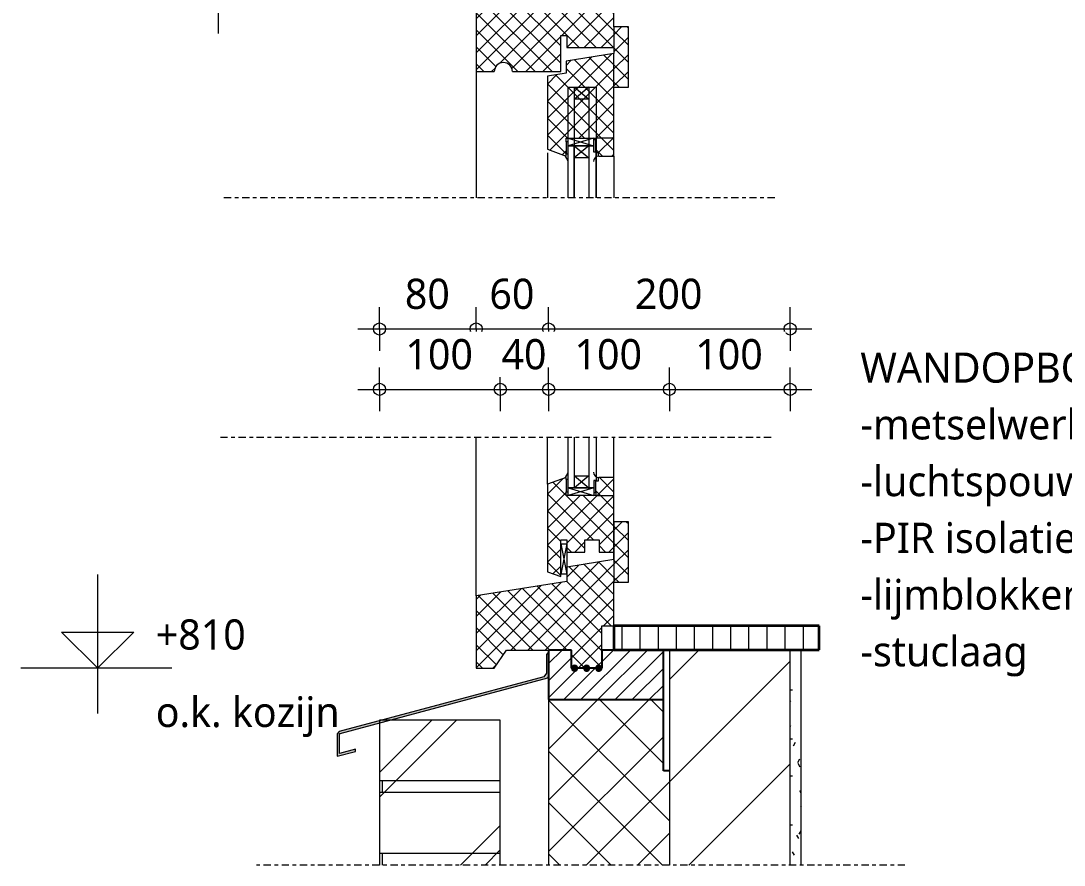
# Model space of a CAD drawing. Header units: millimetres. Extents: x 643 to 4393, y 1314 to 3532.
# Drawn here: x 2067 to 2931, y 1856 to 2555 of the extents above; entities that cross this region are included whole.
import ezdxf

# ---------------------------------------------------------------- set-up
doc = ezdxf.new("R2010")
doc.units = ezdxf.units.MM
doc.linetypes.add('MV_center', pattern=[15, 6, -3, 3, -3])
doc.linetypes.add('MV_hidden', pattern=[3.75, 2.5, -1.25])
for name, color, linetype, lineweight in [('A-ANNO-DIMS', 211, 'Continuous', 13), ('A-ANNO-DIMS-10', 211, 'Continuous', 13), ('A-DETL', 90, 'Continuous', 13), ('A-DETL-GENF', 92, 'Continuous', 18), ('G-ANNO-TEXT', 231, 'Continuous', 13)]:
    doc.layers.add(name, color=color, linetype=linetype, lineweight=lineweight)
doc.styles.add('Segoe UI', font='segoeui.ttf', dxfattribs={"height": 25})
doc.styles.add('Segoe UI_B', font='segoeui.ttf', dxfattribs={"height": 25})
doc.dimstyles.new('2_5_mm', dxfattribs={"dimscale": 304.8, "dimtxt": 26.184099, "dimasz": 0.032808, "dimexe": 0.059055, "dimexo": 0.0625, "dimgap": 0.029528, "dimtad": 1, "dimdec": 0, "dimzin": 0, "dimdsep": 46, "dimtxsty": 'Segoe UI', "dimblk1": 'DOTBLANK', "dimblk2": 'DOTBLANK', "dimsah": 1, "dimcen": 0.09, "dimdle": 0.059055, "dimazin": 0, "dimtfac": 1, "dimtdec": 4, "dimtix": 1, "dimtmove": 0, "dimatfit": 3, "dimfxl": 0.059055, "dimfxlon": 1, "dimtvp": 1, "dimtfill": 1, "dimtolj": 1, "dimtzin": 0, "dimarcsym": 2})
pattern_1 = [(45, (0, 0), (-7.071068, 7.071068), []), (135, (0, 0), (-7.071068, -7.071068), [])]

# ---------------------------------------------------------------- blocks, each defined once
blk = doc.blocks.new('31 dubbel_glas - Type 1-3439601-Drafting 1')
at = {"layer": 'A-DETL-GENF', "lineweight": 13}
for p, q in [((0, 0), (0, 21)), ((5.65, 23), (43.25, 23)), ((0, 17), (43.25, 17)), ((0, 5), (10, 17)), ((0, 17), (10, 5)), ((10, 17), (10, 5)), ((43.25, 5), (0, 5)), ((43.25, 0), (6.82, 0))]:
    blk.add_line(p, q, dxfattribs=at)
blk = doc.blocks.new('NLRS_33_DI_sparing - Type 1-5081186-Drafting 1')
at = {"layer": 'A-DETL-GENF'}
for p, q in [((0, 6.35), (21, 6.35)), ((0, 3.18), (0, 6.35)), ((0, 6.35), (21, 0)), ((21, 6.35), (0, 0)), ((21, 0), (0, 0)), ((21, 6.35), (21, 4.81))]:
    blk.add_line(p, q, dxfattribs=at)
blk = doc.blocks.new('41 roval toscaan1 - Type 1-5081187-Drafting 1')
at = {"layer": 'A-DETL-GENF'}
blk.add_hatch(color=256, dxfattribs=at).paths.add_polyline_path([(0.41, -20), (15.41, -15.98), (15.41, -14.17), (2.16, -17.72), (2.16, -2.11), (2.9, -1.15), (174.67, 44.88), (175.41, 45.85), (175.41, 65.55), (174.4, 65.28), (173.66, 64.31), (173.66, 48.72), (171.44, 45.83), (1.9, 0.4), (0.41, -1.54)])
for p, q in [((174.4, 65.28), (173.66, 64.31)), ((173.66, 64.31), (173.66, 48.72)), ((175.41, 65.55), (174.4, 65.28)), ((171.44, 45.83), (1.9, 0.4)), ((2.9, -1.15), (174.67, 44.88)), ((173.66, 48.72), (171.44, 45.83)), ((174.67, 44.88), (175.41, 45.85)), ((1.9, 0.4), (0.41, -1.54)), ((0.41, -1.54), (0.41, -20)), ((2.16, -2.11), (2.9, -1.15)), ((2.16, -17.72), (2.16, -2.11)), ((0.41, -20), (15.41, -15.98)), ((15.41, -14.17), (2.16, -17.72)), ((15.41, -15.98), (15.41, -14.17))]:
    blk.add_line(p, q, dxfattribs=at)
blk = doc.blocks.new('31 dubbel_glas - Type 1-3439612-Drafting 1')
at = {"layer": 'A-DETL-GENF', "lineweight": 13}
for p, q in [((0, 23), (91.66, 23)), ((0, 0), (0, 23)), ((289.61, 23), (326.1, 23)), ((331.75, 21), (331.75, 0)), ((0, 17), (91.66, 17)), ((0, 5), (10, 17)), ((0, 17), (10, 5)), ((10, 17), (10, 5)), ((289.61, 17), (331.75, 17)), ((321.75, 5), (321.75, 17)), ((321.75, 17), (331.75, 5)), ((321.75, 5), (331.75, 17)), ((91.66, 5), (0, 5)), ((91.66, 0), (0, 0)), ((331.75, 5), (289.61, 5)), ((324.9, 0), (289.61, 0))]:
    blk.add_line(p, q, dxfattribs=at)
blk = doc.blocks.new('NLRS_33_DI_sparing - Type 1-V3-Drafting 1')
at = {"layer": 'A-DETL-GENF'}
for p, q in [((0, 6.35), (21, 6.35)), ((0, 6.35), (21, 0)), ((21, 6.35), (0, 0)), ((0, 0), (0, 3.2)), ((21, 0), (0, 0)), ((21, 2.55), (21, 0))]:
    blk.add_line(p, q, dxfattribs=at)
blk = doc.blocks.new('Repeating Detail - 00 g lijmbolletje s e-V4-Drafting 1')
at = {"layer": 'A-DETL-GENF'}
for points in [[(-20, 2.5), (-20.65, 2.41), (-21.25, 2.17), (-21.77, 1.77), (-22.17, 1.25), (-22.41, 0.65), (-22.5, 0), (-22.41, -0.65), (-22.17, -1.25), (-21.77, -1.77), (-21.25, -2.17), (-20.65, -2.41), (-20, -2.5), (-19.35, -2.41), (-18.75, -2.17), (-18.23, -1.77), (-17.83, -1.25), (-17.59, -0.65), (-17.5, 0), (-17.59, 0.65), (-17.83, 1.25), (-18.23, 1.77), (-18.75, 2.17), (-19.35, 2.41)], [(-10, 2.5), (-10.65, 2.41), (-11.37, 2.07), (-11.77, 1.77), (-12.17, 1.25), (-12.41, 0.65), (-12.5, 0), (-12.41, -0.65), (-12.17, -1.25), (-11.77, -1.77), (-11.25, -2.17), (-10.65, -2.41), (-10, -2.5), (-9.35, -2.41), (-8.75, -2.17), (-8.23, -1.77), (-7.83, -1.25), (-7.59, -0.65), (-7.5, 0), (-7.59, 0.65), (-7.83, 1.25), (-8.23, 1.77), (-8.75, 2.17), (-9.35, 2.41)], [(0, 2.5), (-0.65, 2.41), (-1.37, 2.07), (-1.77, 1.77), (-2.17, 1.25), (-2.41, 0.65), (-2.5, 0), (-2.41, -0.65), (-2.17, -1.25), (-1.77, -1.77), (-1.25, -2.17), (-0.65, -2.41), (0, -2.5), (0.65, -2.41), (1.25, -2.17), (1.77, -1.77), (2.17, -1.25), (2.41, -0.65), (2.5, 0), (2.41, 0.65), (2.17, 1.25), (1.77, 1.77), (1.25, 2.17), (0.65, 2.41)]]:
    blk.add_hatch(color=256, dxfattribs=at).paths.add_polyline_path(points)
for centre, start, end in [((-20, 0), 360, 180), ((-20, 0), 180, 360), ((-10, 0), 360, 180), ((-10, 0), 180, 360), ((0, 0), 360, 180), ((0, 0), 180, 360)]:
    blk.add_arc(centre, 2.5, start, end, dxfattribs=at)
blk = doc.blocks.new('NLRS_00_DI_maskeer - Type 1-5081183-Drafting 1')
at = {"layer": 'A-DETL-GENF', "linetype": 'MV_center'}
blk.add_line((358.96, 0), (-100, 0), dxfattribs=at)
blk = doc.blocks.new('NLRS_00_DI_maskeer - Type 1-5081184-Drafting 1')
at = {"layer": 'A-DETL-GENF', "linetype": 'MV_center'}
blk.add_line((-100, 0), (358.96, 0), dxfattribs=at)
blk = doc.blocks.new('00_maskeer1 - Type 1-5081188-Drafting 1')
at = {"layer": 'A-DETL-GENF', "linetype": 'MV_center'}
blk.add_line((-100, 0), (439, 0), dxfattribs=at)
blk = doc.blocks.new('Repeating Detail - Type 1 waalformaat 2-V9-Drafting 1')
at = {"layer": 'A-DETL-GENF'}
for p, q in [((0, 120), (100, 120)), ((0, 60), (0, 120)), ((100, 120), (100, 70)), ((100, 70), (0, 70)), ((97.5, 60), (97.5, 70)), ((0, 60), (100, 60)), ((0, 0), (0, 60)), ((100, 60), (100, 10)), ((100, 10), (0, 10)), ((97.5, 0), (97.5, 10))]:
    blk.add_line(p, q, dxfattribs=at)
blk = doc.blocks.new('DIMBLOCK9-Drafting 1')
at = {"layer": 'A-ANNO-DIMS-10'}
for p, q in [((2364.12, 2300.35), (2364.12, 2318.35)), ((2444.12, 2300.35), (2444.12, 2318.35)), ((2346.12, 2300.35), (2444.12, 2300.35)), ((2364.12, 2300.35), (2364.12, 2282.35)), ((2444.12, 2300.35), (2444.12, 2282.35))]:
    blk.add_line(p, q, dxfattribs=at)
for centre in [(2364.12, 2300.35), (2444.12, 2300.35)]:
    blk.add_circle(centre, 5, dxfattribs=at)
at = {"layer": 'A-ANNO-DIMS-10', "color": 0, "insert": (2385.08, 2341.96), "char_height": 25, "width": 45.7032, "attachment_point": 1, "line_spacing_factor": 1.142579, "style": 'Segoe UI', "bg_fill": 3, "box_fill_scale": 1.25, "bg_fill_color": 9, "bg_fill_true_color": 13158600, "bg_fill_transparency": 0}
blk.add_mtext('80', dxfattribs=at)
blk = doc.blocks.new('_DotBlank')
at = {"color": 0, "linetype": 'ByBlock', "lineweight": -2}
blk.add_line((-0.5, 0), (-1, 0), dxfattribs=at)
blk.add_circle((0, 0), 0.5, dxfattribs=at)
blk = doc.blocks.new('DIMBLOCK10-Drafting 1')
at = {"layer": 'A-ANNO-DIMS-10'}
for p, q in [((2444.12, 2300.35), (2444.12, 2318.35)), ((2504.12, 2300.35), (2504.12, 2318.35)), ((2444.12, 2300.35), (2504.12, 2300.35)), ((2444.12, 2300.35), (2444.12, 2282.35)), ((2504.12, 2300.35), (2504.12, 2282.35))]:
    blk.add_line(p, q, dxfattribs=at)
for centre in [(2444.12, 2300.35), (2504.12, 2300.35)]:
    blk.add_circle(centre, 5, dxfattribs=at)
at = {"layer": 'A-ANNO-DIMS-10', "color": 0, "insert": (2455.08, 2341.96), "char_height": 25, "width": 45.7032, "attachment_point": 1, "line_spacing_factor": 1.142579, "style": 'Segoe UI', "bg_fill": 3, "box_fill_scale": 1.25, "bg_fill_color": 9, "bg_fill_true_color": 13158600, "bg_fill_transparency": 0}
blk.add_mtext('60', dxfattribs=at)
blk = doc.blocks.new('DIMBLOCK11-Drafting 1')
at = {"layer": 'A-ANNO-DIMS-10'}
for p, q in [((2504.12, 2300.35), (2504.12, 2318.35)), ((2704.12, 2300.35), (2704.12, 2318.35)), ((2504.12, 2300.35), (2722.12, 2300.35)), ((2504.12, 2300.35), (2504.12, 2282.35)), ((2704.12, 2300.35), (2704.12, 2282.35))]:
    blk.add_line(p, q, dxfattribs=at)
for centre in [(2504.12, 2300.35), (2704.12, 2300.35)]:
    blk.add_circle(centre, 5, dxfattribs=at)
at = {"layer": 'A-ANNO-DIMS-10', "color": 0, "insert": (2575.56, 2341.96), "char_height": 25, "width": 68.5547, "attachment_point": 1, "line_spacing_factor": 1.142579, "style": 'Segoe UI', "bg_fill": 3, "box_fill_scale": 1.25, "bg_fill_color": 9, "bg_fill_true_color": 13158600, "bg_fill_transparency": 0}
blk.add_mtext('200', dxfattribs=at)
blk = doc.blocks.new('DIMBLOCK12-Drafting 1')
at = {"layer": 'A-ANNO-DIMS-10'}
for p, q in [((2364.12, 2250.35), (2364.12, 2268.35)), ((2464.12, 2250.35), (2464.12, 2268.35)), ((2346.12, 2250.35), (2464.12, 2250.35)), ((2364.12, 2250.35), (2364.12, 2232.35)), ((2464.12, 2250.35), (2464.12, 2232.35))]:
    blk.add_line(p, q, dxfattribs=at)
for centre in [(2364.12, 2250.35), (2464.12, 2250.35)]:
    blk.add_circle(centre, 5, dxfattribs=at)
at = {"layer": 'A-ANNO-DIMS-10', "color": 0, "insert": (2385.56, 2291.96), "char_height": 25, "width": 68.5547, "attachment_point": 1, "line_spacing_factor": 1.142579, "style": 'Segoe UI', "bg_fill": 3, "box_fill_scale": 1.25, "bg_fill_color": 9, "bg_fill_true_color": 13158600, "bg_fill_transparency": 0}
blk.add_mtext('100', dxfattribs=at)
blk = doc.blocks.new('DIMBLOCK13-Drafting 1')
at = {"layer": 'A-ANNO-DIMS-10'}
for p, q in [((2464.12, 2250.35), (2464.12, 2268.35)), ((2504.12, 2250.35), (2504.12, 2268.35)), ((2464.12, 2250.35), (2504.12, 2250.35)), ((2464.12, 2250.35), (2464.12, 2232.35)), ((2504.12, 2250.35), (2504.12, 2232.35))]:
    blk.add_line(p, q, dxfattribs=at)
for centre in [(2464.12, 2250.35), (2504.12, 2250.35)]:
    blk.add_circle(centre, 5, dxfattribs=at)
at = {"layer": 'A-ANNO-DIMS-10', "color": 0, "insert": (2465.08, 2291.96), "char_height": 25, "width": 45.7032, "attachment_point": 1, "line_spacing_factor": 1.142579, "style": 'Segoe UI', "bg_fill": 3, "box_fill_scale": 1.25, "bg_fill_color": 9, "bg_fill_true_color": 13158600, "bg_fill_transparency": 0}
blk.add_mtext('40', dxfattribs=at)
blk = doc.blocks.new('DIMBLOCK14-Drafting 1')
at = {"layer": 'A-ANNO-DIMS-10'}
for p, q in [((2504.12, 2250.35), (2504.12, 2268.35)), ((2604.12, 2250.35), (2604.12, 2268.35)), ((2504.12, 2250.35), (2604.12, 2250.35)), ((2504.12, 2250.35), (2504.12, 2232.35)), ((2604.12, 2250.35), (2604.12, 2232.35))]:
    blk.add_line(p, q, dxfattribs=at)
for centre in [(2504.12, 2250.35), (2604.12, 2250.35)]:
    blk.add_circle(centre, 5, dxfattribs=at)
at = {"layer": 'A-ANNO-DIMS-10', "color": 0, "insert": (2525.56, 2291.96), "char_height": 25, "width": 68.5547, "attachment_point": 1, "line_spacing_factor": 1.142579, "style": 'Segoe UI', "bg_fill": 3, "box_fill_scale": 1.25, "bg_fill_color": 9, "bg_fill_true_color": 13158600, "bg_fill_transparency": 0}
blk.add_mtext('100', dxfattribs=at)
blk = doc.blocks.new('DIMBLOCK15-Drafting 1')
at = {"layer": 'A-ANNO-DIMS-10'}
for p, q in [((2604.12, 2250.35), (2604.12, 2268.35)), ((2704.12, 2250.35), (2704.12, 2268.35)), ((2604.12, 2250.35), (2722.12, 2250.35)), ((2604.12, 2250.35), (2604.12, 2232.35)), ((2704.12, 2250.35), (2704.12, 2232.35))]:
    blk.add_line(p, q, dxfattribs=at)
for centre in [(2604.12, 2250.35), (2704.12, 2250.35)]:
    blk.add_circle(centre, 5, dxfattribs=at)
at = {"layer": 'A-ANNO-DIMS-10', "color": 0, "insert": (2625.56, 2291.96), "char_height": 25, "width": 68.5547, "attachment_point": 1, "line_spacing_factor": 1.142579, "style": 'Segoe UI', "bg_fill": 3, "box_fill_scale": 1.25, "bg_fill_color": 9, "bg_fill_true_color": 13158600, "bg_fill_transparency": 0}
blk.add_mtext('100', dxfattribs=at)

msp = doc.modelspace()

# ---------------------------------------------------------------- hatches: boundary and pattern name
at = {"layer": 'A-DETL-GENF', "lineweight": 13}
h = msp.add_hatch(dxfattribs=at)
h.set_pattern_fill('FP_15', color=250, style=0, pattern_type=2)
h.set_pattern_definition(pattern_1)
h.paths.add_polyline_path([(2514.12, 2513.44), (2514.12, 2543.44), (2519.12, 2543.44), (2519.12, 2533.44), (2558.12, 2533.44), (2558.12, 2580.44), (2537.12, 2580.44), (2537.12, 2570.44), (2535.19, 2570.44), (2534.99, 2569.95), (2534.59, 2569.43), (2534.07, 2569.03), (2533.47, 2568.78), (2532.82, 2568.7), (2532.18, 2568.78), (2531.57, 2569.03), (2531.06, 2569.43), (2530.66, 2569.95), (2530.46, 2570.44), (2522.69, 2570.44), (2522.49, 2569.95), (2522.09, 2569.43), (2521.57, 2569.03), (2520.97, 2568.78), (2520.32, 2568.7), (2519.58, 2568.82), (2519.07, 2569.03), (2518.56, 2569.43), (2518.16, 2569.95), (2517.96, 2570.44), (2510.19, 2570.44), (2509.99, 2569.95), (2509.59, 2569.43), (2509.07, 2569.03), (2508.47, 2568.78), (2507.82, 2568.7), (2507.18, 2568.78), (2506.57, 2569.03), (2506.06, 2569.43), (2505.66, 2569.95), (2505.46, 2570.44), (2503.12, 2570.44), (2503.12, 2580.44), (2444.12, 2580.44), (2444.12, 2513.44), (2459.12, 2513.44), (2459.38, 2515.38), (2460.12, 2517.19), (2461.32, 2518.74), (2462.87, 2519.93), (2464.68, 2520.68), (2466.62, 2520.94), (2468.56, 2520.68), (2470.37, 2519.93), (2471.92, 2518.74), (2473.11, 2517.19), (2473.86, 2515.38), (2474.12, 2513.44)])
h = msp.add_hatch(dxfattribs=at)
h.set_pattern_fill('FP_15', color=250, style=0, pattern_type=2)
h.set_pattern_definition(pattern_1)
h.paths.add_polyline_path([(2558.47, 2500.44), (2570.12, 2500.44), (2570.12, 2550.44), (2558.12, 2550.44), (2558.12, 2500.44)])
h = msp.add_hatch(dxfattribs=at)
h.set_pattern_fill('FP_15', color=250, style=0, pattern_type=2)
h.set_pattern_definition(pattern_1)
h.paths.add_polyline_path([(2518.61, 2443.44), (2518.61, 2458.44), (2558.12, 2458.44), (2558.12, 2528.44), (2518.61, 2522.18), (2518.61, 2512.18), (2503.12, 2509.73), (2503.12, 2449.08), (2514.16, 2445.06)])
at = {"layer": 'A-DETL-GENF'}
h = msp.add_hatch(color=7, dxfattribs=at)
h.paths.add_polyline_path([(2520.31, 2445.26), (2520.31, 2455.26), (2518.61, 2455.26), (2518.61, 2445.26)])
h.paths.add_polyline_path([(2543.12, 2446.89), (2543.12, 2456.89), (2541.31, 2456.89), (2541.31, 2446.89)])
at = {"layer": 'A-DETL-GENF', "lineweight": 13}
h = msp.add_hatch(dxfattribs=at)
h.set_pattern_fill('FP_15', color=250, style=0, pattern_type=2)
h.set_pattern_definition(pattern_1)
h.paths.add_polyline_path([(2558.12, 2443.44), (2558.12, 2458.44), (2543.12, 2458.44), (2543.12, 2446.44), (2545.12, 2446.44), (2545.2, 2443.73), (2545.71, 2443.44)])
h = msp.add_hatch(dxfattribs=at)
h.set_pattern_fill('FP_15', color=250, style=0, pattern_type=2)
h.set_pattern_definition(pattern_1)
h.paths.add_polyline_path([(2514.12, 2095.28), (2514.12, 2125.64), (2519.12, 2125.64), (2519.12, 2115.64), (2534.12, 2115.64), (2534.12, 2125.64), (2545.88, 2125.64), (2545.88, 2115.64), (2558.12, 2115.64), (2558.12, 2162.39), (2518.61, 2162.39), (2518.61, 2177.39), (2503.12, 2171.75), (2503.12, 2099.28)])
h = msp.add_hatch(dxfattribs=at)
h.set_pattern_fill('FP_15', color=250, style=0, pattern_type=2)
h.set_pattern_definition(pattern_1)
h.paths.add_polyline_path([(2558.12, 2162.39), (2558.12, 2177.39), (2545.71, 2177.39), (2545.14, 2176.95), (2545.12, 2176.8), (2545.12, 2174.39), (2543.12, 2174.39), (2543.12, 2162.39)])
at = {"layer": 'A-DETL-GENF'}
h = msp.add_hatch(color=7, dxfattribs=at)
h.paths.add_polyline_path([(2541.42, 2164.94), (2543.12, 2164.94), (2543.12, 2174.94), (2541.42, 2174.94)])
h.paths.add_polyline_path([(2520.42, 2165.59), (2520.42, 2175.59), (2518.61, 2175.59), (2518.61, 2165.59)])
at = {"layer": 'A-DETL-GENF', "lineweight": 13}
h = msp.add_hatch(dxfattribs=at)
h.set_pattern_fill('FP_15', color=250, style=0, pattern_type=2)
h.set_pattern_definition(pattern_1)
h.paths.add_polyline_path([(2558.12, 2090.64), (2570.12, 2090.64), (2570.12, 2140.64), (2558.12, 2140.64), (2558.12, 2094.14)])
h = msp.add_hatch(dxfattribs=at)
h.set_pattern_fill('FP_15', color=250, style=0, pattern_type=2)
h.set_pattern_definition(pattern_1)
h.paths.add_polyline_path([(2459.12, 2019.44), (2469.12, 2034.44), (2523.12, 2034.44), (2523.2, 2020.09), (2523.45, 2020.69), (2523.85, 2021.21), (2524.37, 2021.61), (2524.97, 2021.86), (2525.62, 2021.94), (2526.27, 2021.86), (2526.87, 2021.61), (2527.39, 2021.21), (2527.78, 2020.69), (2528.03, 2020.09), (2528.12, 2019.44), (2533.12, 2019.44), (2533.2, 2020.09), (2533.45, 2020.69), (2533.85, 2021.21), (2534.37, 2021.61), (2534.97, 2021.86), (2535.62, 2021.94), (2536.27, 2021.86), (2536.87, 2021.61), (2537.39, 2021.21), (2537.78, 2020.69), (2538.03, 2020.09), (2538.12, 2019.44), (2543.12, 2019.44), (2543.2, 2020.09), (2543.45, 2020.69), (2543.85, 2021.21), (2544.45, 2021.64), (2544.97, 2021.86), (2545.62, 2021.94), (2546.27, 2021.86), (2546.87, 2021.61), (2547.39, 2021.21), (2547.78, 2020.69), (2548.03, 2020.09), (2548.12, 2019.44), (2548.12, 2054.44), (2558.12, 2054.44), (2558.12, 2109.44), (2519.12, 2103.27), (2519.12, 2091.27), (2444.12, 2079.39), (2444.12, 2019.44)])
h = msp.add_hatch(dxfattribs=at)
h.set_pattern_fill('FP_9', color=254, style=0, pattern_type=2)
h.set_pattern_definition([(90, (0, 0), (-15, 9e-16), [])])
h.paths.add_polyline_path([(2728.07, 2034.65), (2728.07, 2054.65), (2558.12, 2054.65), (2558.12, 2034.65), (2713.99, 2034.65)])
h = msp.add_hatch(dxfattribs=at)
h.set_pattern_fill('FP_8', color=250, style=0, pattern_type=2)
h.set_pattern_definition([(45, (0, 0), (-7.071068, 7.071068), [])])
h.paths.add_polyline_path([(2599.12, 1993.44), (2599.12, 2034.44), (2548.12, 2034.44), (2548.03, 2018.8), (2547.78, 2018.19), (2547.39, 2017.68), (2546.87, 2017.28), (2546.27, 2017.03), (2545.62, 2016.94), (2544.97, 2017.03), (2544.37, 2017.28), (2543.85, 2017.68), (2543.45, 2018.19), (2543.2, 2018.8), (2543.12, 2019.44), (2538.12, 2019.44), (2538.03, 2018.8), (2537.78, 2018.19), (2537.39, 2017.68), (2536.87, 2017.28), (2536.27, 2017.03), (2535.62, 2016.94), (2534.97, 2017.03), (2534.25, 2017.37), (2533.85, 2017.68), (2533.45, 2018.19), (2533.2, 2018.8), (2533.12, 2019.44), (2528.12, 2019.44), (2528.03, 2018.8), (2527.78, 2018.19), (2527.39, 2017.68), (2526.87, 2017.28), (2526.27, 2017.03), (2525.62, 2016.94), (2524.97, 2017.03), (2524.25, 2017.37), (2523.85, 2017.68), (2523.45, 2018.19), (2523.2, 2018.8), (2523.12, 2019.44), (2523.12, 2034.44), (2504.12, 2034.44), (2504.12, 1993.44), (2558.47, 1993.44)])
h = msp.add_hatch(dxfattribs=at)
h.set_pattern_fill('FP_16', color=57, style=0, pattern_type=2)
h.set_pattern_definition([(45, (0, 0), (-42.4264, 42.4264), [])])
h.paths.add_polyline_path([(2704.12, 1856.44), (2704.12, 2034.44), (2604.12, 2034.44), (2604.12, 1856.44)])
h = msp.add_hatch(dxfattribs=at)
h.set_pattern_fill('FP_14', color=254, style=0, pattern_type=2)
h.set_pattern_definition([(0, (0, 0), (40.64, 10.16), [3.353, -27.127, 3.353, -27.127, -162.56]), (0, (0, 0), (40.64, 10.16), [-60.96, 3.353, -57.607, 3.353, -27.127, -71.12]), (0, (0, 0), (40.64, 10.16), [-152.4, 3.353, -16.967, 3.353, -47.447]), (120, (15.24, 5.08), (-29.118818, 30.115272), [3.353, -27.127, 3.353, -27.127, -162.56]), (120, (15.24, 5.08), (-29.118818, 30.115272), [-60.96, 3.353, -57.607, 3.353, -27.127, -71.12]), (120, (15.24, 5.08), (-29.118818, 30.115272), [-152.4, 3.353, -16.967, 3.353, -47.447]), (240, (20.32, 25.4), (-11.521182, -40.275272), [3.353, -27.127, 3.353, -27.127, -162.56]), (240, (20.32, 25.4), (-11.521182, -40.275272), [-60.96, 3.353, -57.607, 3.353, -27.127, -71.12]), (240, (20.32, 25.4), (-11.521182, -40.275272), [-152.4, 3.353, -16.967, 3.353, -47.447])])
h.paths.add_polyline_path([(2713.12, 1856.44), (2713.12, 2034.44), (2704.12, 2034.44), (2704.12, 1856.44)])
h = msp.add_hatch(dxfattribs=at)
h.set_pattern_fill('FP_17', color=251, style=0, pattern_type=2)
h.set_pattern_definition([(45, (0, 0), (-21.2132, 21.2132), []), (135, (0, 0), (-21.2132, -21.2132), [])])
h.paths.add_polyline_path([(2504.12, 1856.44), (2604.12, 1856.44), (2604.12, 1934.44), (2599.12, 1934.44), (2599.12, 1993.44), (2504.12, 1993.44), (2504.12, 1918.68)])
h = msp.add_hatch(dxfattribs=at)
h.set_pattern_fill('FP_10', color=57, style=0, pattern_type=2)
h.set_pattern_definition([(45, (0, 0), (-71.842, 71.842), []), (45, (20.32, 0), (-71.842, 71.842), [])])
h.paths.add_polyline_path([(2402.94, 1856.44), (2464.12, 1856.44), (2464.12, 1976.44), (2372.65, 1976.44), (2364.12, 1974.16), (2364.12, 1856.44)])
h.paths.add_polyline_path([(2364.12, 1975.97), (2365.89, 1976.44), (2364.12, 1976.44)])

# ---------------------------------------------------------------- linework, layer by layer
at = {"layer": 'A-DETL', "lineweight": 18}
for p, q in [((2230.77, 2545), (2230.77, 2660)), ((2444.12, 2513.44), (2444.12, 2408.83)), ((2518.61, 2455.26), (2518.61, 2445.26)), ((2520.31, 2455.26), (2518.61, 2455.26)), ((2520.31, 2445.26), (2520.31, 2455.26)), ((2541.31, 2456.89), (2541.31, 2446.89)), ((2543.12, 2456.89), (2541.31, 2456.89)), ((2558.12, 2458.44), (2543.12, 2458.44)), ((2543.12, 2458.44), (2543.12, 2456.89)), ((2543.12, 2446.89), (2543.12, 2456.89)), ((2558.12, 2443.44), (2558.12, 2458.44)), ((2518.61, 2445.26), (2520.31, 2445.26)), ((2541.31, 2446.89), (2543.12, 2446.89)), ((2543.12, 2446.89), (2543.12, 2446.44)), ((2543.12, 2446.44), (2545.12, 2446.44)), ((2545.12, 2446.44), (2545.12, 2444.03)), ((2545.71, 2443.44), (2558.12, 2443.44)), ((2558.12, 2177.39), (2545.71, 2177.39)), ((2558.12, 2162.39), (2558.12, 2177.39)), ((2520.42, 2175.59), (2518.61, 2175.59)), ((2518.61, 2175.59), (2518.61, 2165.59)), ((2520.42, 2165.59), (2520.42, 2175.59)), ((2543.12, 2174.94), (2541.42, 2174.94)), ((2541.42, 2174.94), (2541.42, 2164.94)), ((2543.12, 2164.94), (2543.12, 2174.94)), ((2545.12, 2174.39), (2543.12, 2174.39)), ((2545.12, 2176.8), (2545.12, 2174.39)), ((2518.61, 2165.59), (2520.42, 2165.59)), ((2541.42, 2164.94), (2543.12, 2164.94)), ((2543.12, 2164.94), (2543.12, 2162.39)), ((2543.12, 2162.39), (2558.12, 2162.39)), ((2558.12, 2109.44), (2519.12, 2103.27)), ((2519.12, 2103.27), (2519.12, 2091.27)), ((2130.77, 1982.01), (2130.77, 2097.01)), ((2519.12, 2091.27), (2444.12, 2079.39)), ((2558.12, 2054.44), (2558.12, 2090.64)), ((2444.12, 2079.39), (2444.12, 2019.44)), ((2130.77, 2019.44), (2100.77, 2049.44)), ((2100.77, 2049.44), (2160.71, 2049.44)), ((2160.71, 2049.44), (2130.71, 2019.44)), ((2548.12, 2034.44), (2548.12, 2054.44)), ((2548.12, 2054.44), (2558.12, 2054.44)), ((2459.12, 2019.44), (2469.12, 2034.44)), ((2469.12, 2034.44), (2504.12, 2034.44)), ((2192.12, 2019.44), (2067.12, 2019.44)), ((2444.12, 2019.44), (2459.12, 2019.44)), ((2364.12, 1976.44), (2364.12, 1975.97)), ((2365.89, 1976.44), (2364.12, 1976.44)), ((2364.12, 1974.16), (2364.12, 1856.44)), ((2464.12, 1976.44), (2372.65, 1976.44)), ((2464.12, 1856.44), (2464.12, 1976.44))]:
    msp.add_line(p, q, dxfattribs=at)
at = {"layer": 'A-DETL'}
for p, q in [((2444.12, 2580.44), (2444.12, 2513.44)), ((2558.12, 2550.44), (2558.12, 2580.44)), ((2570.12, 2550.44), (2558.12, 2550.44)), ((2558.12, 2550.44), (2558.12, 2528.44)), ((2570.12, 2500.44), (2570.12, 2550.44)), ((2514.12, 2513.44), (2514.12, 2543.44)), ((2514.12, 2543.44), (2519.12, 2543.44)), ((2519.12, 2543.44), (2519.12, 2533.44)), ((2519.12, 2533.44), (2558.12, 2533.44)), ((2558.12, 2528.44), (2518.61, 2522.18)), ((2558.12, 2458.44), (2558.12, 2528.44)), ((2518.61, 2522.18), (2518.61, 2512.18)), ((2444.12, 2513.44), (2459.12, 2513.44)), ((2474.12, 2513.44), (2514.12, 2513.44)), ((2518.61, 2512.18), (2503.12, 2509.73)), ((2503.12, 2509.73), (2503.12, 2449.08)), ((2558.12, 2500.44), (2570.12, 2500.44)), ((2518.61, 2455.26), (2518.61, 2458.44)), ((2518.61, 2458.44), (2543.12, 2458.44)), ((2503.12, 2449.08), (2518.61, 2443.44)), ((2503.12, 2446.08), (2503.12, 2408.83)), ((2518.61, 2443.44), (2518.61, 2445.26)), ((2558.12, 2443.44), (2558.12, 2408.83)), ((2444.12, 2079.39), (2444.12, 2210.88)), ((2503.12, 2171.75), (2503.12, 2210.88)), ((2558.12, 2177.39), (2558.12, 2210.88)), ((2518.61, 2177.39), (2503.12, 2171.75)), ((2518.61, 2175.59), (2518.61, 2177.39)), ((2503.12, 2171.75), (2503.12, 2099.28)), ((2518.61, 2162.39), (2518.61, 2165.59)), ((2543.12, 2162.39), (2518.61, 2162.39)), ((2558.12, 2140.64), (2558.12, 2162.39)), ((2558.12, 2109.44), (2558.12, 2162.39)), ((2570.12, 2140.64), (2558.12, 2140.64)), ((2558.12, 2140.64), (2558.12, 2090.64)), ((2570.12, 2090.64), (2570.12, 2140.64)), ((2514.12, 2115.64), (2514.12, 2125.64)), ((2514.12, 2125.64), (2519.12, 2125.64)), ((2519.12, 2125.64), (2519.12, 2115.64)), ((2534.12, 2115.64), (2534.12, 2125.64)), ((2534.12, 2125.64), (2545.88, 2125.64)), ((2545.88, 2125.64), (2545.88, 2115.64)), ((2514.12, 2122.56), (2519.12, 2122.56)), ((2514.12, 2097.27), (2514.12, 2122.56)), ((2519.12, 2122.56), (2514.12, 2097.27)), ((2514.12, 2122.56), (2519.12, 2097.27)), ((2519.12, 2122.56), (2519.12, 2097.27)), ((2514.12, 2095.28), (2514.12, 2115.64)), ((2519.12, 2115.64), (2534.12, 2115.64)), ((2545.88, 2115.64), (2558.12, 2115.64)), ((2503.12, 2099.28), (2514.12, 2095.28)), ((2519.12, 2097.27), (2514.12, 2097.27)), ((2558.12, 2090.64), (2570.12, 2090.64)), ((2704.12, 2034.44), (2604.12, 2034.44)), ((2604.12, 2034.44), (2604.12, 1856.44)), ((2713.12, 2034.44), (2704.12, 2034.44)), ((2704.12, 1856.44), (2704.12, 2034.44)), ((2713.12, 1856.44), (2713.12, 2034.44)), ((2504.12, 1993.44), (2504.12, 1856.44))]:
    msp.add_line(p, q, dxfattribs=at)
at = {"layer": 'A-DETL', "lineweight": 35}
for p, q in [((2728.07, 2054.65), (2558.12, 2054.65)), ((2558.12, 2054.44), (2558.12, 2034.65)), ((2728.07, 2034.65), (2728.07, 2054.65)), ((2558.12, 2034.65), (2728.07, 2034.65))]:
    msp.add_line(p, q, dxfattribs=at)
at = {"layer": 'A-DETL', "lineweight": 25}
for p, q in [((2523.12, 2034.44), (2504.12, 2034.44)), ((2504.12, 2034.44), (2504.12, 1993.44)), ((2523.12, 2019.44), (2523.12, 2034.44)), ((2599.12, 2034.44), (2548.12, 2034.44)), ((2548.12, 2034.44), (2548.12, 2019.44)), ((2599.12, 1993.44), (2599.12, 2034.44)), ((2533.12, 2019.44), (2528.12, 2019.44)), ((2543.12, 2019.44), (2538.12, 2019.44)), ((2504.12, 1993.44), (2599.12, 1993.44)), ((2599.12, 1934.44), (2599.12, 1993.44)), ((2604.12, 1934.44), (2599.12, 1934.44))]:
    msp.add_line(p, q, dxfattribs=at)
at = {"layer": 'A-DETL', "linetype": 'MV_hidden', "lineweight": 18}
for p, q in [((2599.12, 2034.44), (2604.12, 2034.44)), ((2599.12, 1934.44), (2599.12, 2034.44)), ((2604.12, 2034.44), (2604.12, 1934.44)), ((2604.12, 1934.44), (2599.12, 1934.44))]:
    msp.add_line(p, q, dxfattribs=at)
at = {"layer": 'A-DETL'}
msp.add_arc((2466.62, 2513.44), 7.5, 0, 180, dxfattribs=at)
at = {"layer": 'A-DETL', "lineweight": 18}
for centre, radius, start, end in [((2512.52, 2437.66), 7.85, 6.922, 53.078), ((2545.71, 2439.04), 4.4, 90, 180), ((2545.71, 2444.03), 0.589, 180, 270), ((2512.52, 2183.16), 7.85, 306.922, 353.078), ((2545.71, 2181.78), 4.4, 180, 270), ((2545.71, 2176.8), 0.589, 90, 180)]:
    msp.add_arc(centre, radius, start, end, dxfattribs=at)

# ---------------------------------------------------------------- block references
at = {"layer": 'A-DETL-GENF', "lineweight": 13, "rotation": 270}
for name, p in [('31 dubbel_glas - Type 1-3439612-Drafting 1', (2520.42, 2500.49)), ('31 dubbel_glas - Type 1-3439601-Drafting 1', (2520.31, 2452.08))]:
    msp.add_blockref(name, p, dxfattribs=at)
at = {"layer": 'A-DETL-GENF'}
for name, p in [('NLRS_33_DI_sparing - Type 1-5081186-Drafting 1', (2520.31, 2452.08)), ('NLRS_33_DI_sparing - Type 1-V3-Drafting 1', (2520.42, 2162.39)), ('41 roval toscaan1 - Type 1-5081187-Drafting 1', (2328.71, 1966.59))]:
    msp.add_blockref(name, p, dxfattribs=at)
at = {"layer": 'A-DETL-GENF', "linetype": 'MV_center', "rotation": 180}
for name, p in [('NLRS_00_DI_maskeer - Type 1-5081184-Drafting 1', (2591.3, 2408.83)), ('NLRS_00_DI_maskeer - Type 1-5081183-Drafting 1', (2591.3, 2210.88)), ('00_maskeer1 - Type 1-5081188-Drafting 1', (2699.12, 1856.44))]:
    msp.add_blockref(name, p, dxfattribs=at)
at = {"layer": 'A-DETL-GENF', "rotation": 180}
msp.add_blockref('Repeating Detail - 00 g lijmbolletje s e-V4-Drafting 1', (2525.62, 2019.44), dxfattribs=at)
at = {"layer": 'A-DETL-GENF', "extrusion": (0, 0, -1)}
msp.add_blockref('Repeating Detail - Type 1 waalformaat 2-V9-Drafting 1', (-2464.12, 1856.44), dxfattribs=at)

# ---------------------------------------------------------------- texts
at = {"layer": 'G-ANNO-TEXT', "color": 7, "char_height": 25, "attachment_point": 1}
for s, insert, width, style in [('WANDOPBOUW Rc > 4.7 m2K/W:', (2762.19, 2280.83), 675.8226, 'Segoe UI_B'), ('-metselwerk D 100 mm', (2762.19, 2233.87), 438.5231, 'Segoe UI'), ('-luchtspouw D40 mm', (2762.19, 2186.9), 404.8522, 'Segoe UI'), ('-PIR isolatie D 100 mm ', (2762.19, 2139.94), 443.3332, 'Segoe UI'), ('-lijmblokken D 100 mm', (2762.19, 2092.98), 442.5315, 'Segoe UI'), ('+810', (2178.81, 2059.9), 98.6076, 'Segoe UI'), ('-stuclaag', (2762.19, 2046.01), 170.7594, 'Segoe UI'), ('o.k. kozijn', (2178.81, 1995.79), 185.1898, 'Segoe UI')]:
    msp.add_mtext(s, dxfattribs=dict(at, insert=insert, width=width, style=style))

# ---------------------------------------------------------------- dimensions: what is measured, and where the dimension line sits
at = {"layer": 'A-ANNO-DIMS'}
dim = msp.add_linear_dim(base=(2444.12, 2300.35), p1=(2364.12, 2282.35), p2=(2444.12, 2282.35), dimstyle='2_5_mm', override={"dimpost": '<>', "dimfxl": 80}, dxfattribs=at)
dim.commit()
dim.dimension.update_dxf_attribs({"geometry": 'DIMBLOCK9-Drafting 1', "text_midpoint": (2404.12, 2322.27)})

# ---------------------------------------------------------------- next in the draw order: dimensions: what is measured, and where the dimension line sits
dim = msp.add_linear_dim(base=(2504.12, 2300.35), p1=(2444.12, 2282.35), p2=(2504.12, 2282.35), dimstyle='2_5_mm', override={"dimpost": '<>', "dimfxl": 60}, dxfattribs=at)
dim.commit()
dim.dimension.update_dxf_attribs({"geometry": 'DIMBLOCK10-Drafting 1', "text_midpoint": (2474.12, 2322.27)})

# ---------------------------------------------------------------- next in the draw order: dimensions: what is measured, and where the dimension line sits
for base, p1, p2, override, picture, middle in [((2704.12, 2300.35), (2504.12, 2282.35), (2704.12, 2282.35), {"dimpost": '<>', "dimfxl": 200}, 'DIMBLOCK11-Drafting 1', (2604.12, 2322.27)), ((2464.12, 2250.35), (2364.12, 2232.35), (2464.12, 2232.35), {"dimpost": '<>', "dimfxl": 100}, 'DIMBLOCK12-Drafting 1', (2414.12, 2272.34))]:
    dim = msp.add_linear_dim(base=base, p1=p1, p2=p2, dimstyle='2_5_mm', override=override, dxfattribs=at)
    dim.commit()
    dim.dimension.update_dxf_attribs({"geometry": picture, "text_midpoint": middle})

# ---------------------------------------------------------------- next in the draw order: dimensions: what is measured, and where the dimension line sits
dim = msp.add_linear_dim(base=(2504.12, 2250.35), p1=(2464.12, 2232.35), p2=(2504.12, 2232.35), dimstyle='2_5_mm', override={"dimpost": '<>', "dimfxl": 40}, dxfattribs=at)
dim.commit()
dim.dimension.update_dxf_attribs({"geometry": 'DIMBLOCK13-Drafting 1', "text_midpoint": (2484.12, 2272.27)})

# ---------------------------------------------------------------- next in the draw order: dimensions: what is measured, and where the dimension line sits
dim = msp.add_linear_dim(base=(2604.12, 2250.35), p1=(2504.12, 2232.35), p2=(2604.12, 2232.35), dimstyle='2_5_mm', override={"dimpost": '<>', "dimfxl": 100}, dxfattribs=at)
dim.commit()
dim.dimension.update_dxf_attribs({"geometry": 'DIMBLOCK14-Drafting 1', "text_midpoint": (2554.12, 2272.34)})

# ---------------------------------------------------------------- next in the draw order: dimensions: what is measured, and where the dimension line sits
dim = msp.add_linear_dim(base=(2704.12, 2250.35), p1=(2604.12, 2232.35), p2=(2704.12, 2232.35), dimstyle='2_5_mm', override={"dimpost": '<>', "dimfxl": 100}, dxfattribs=at)
dim.commit()
dim.dimension.update_dxf_attribs({"geometry": 'DIMBLOCK15-Drafting 1', "text_midpoint": (2654.12, 2272.34)})

doc.saveas('drawing.dxf')
